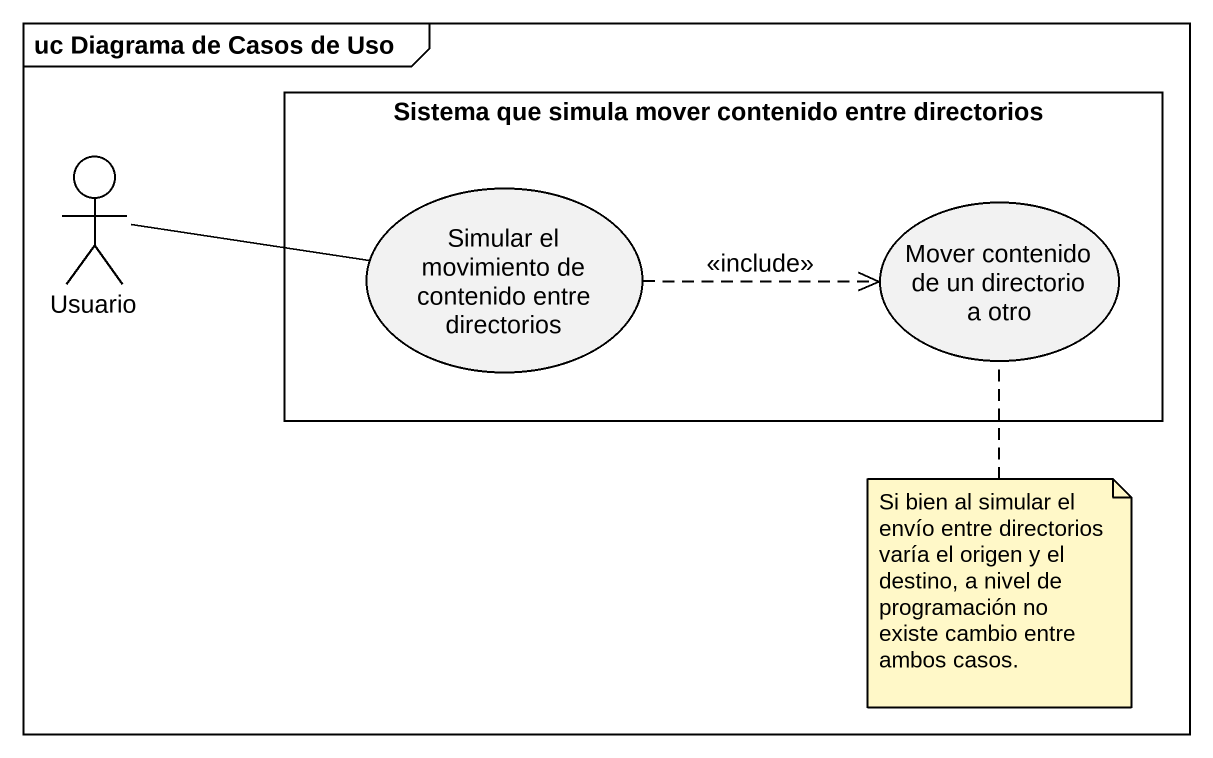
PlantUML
@startuml
mainframe uc Diagrama de Casos de Uso
rectangle "Sistema que simula mover contenido entre directorios" as Sistema_que_simula_mover {
  usecase "Simular el movimiento de contenido entre directorios" as Simular_el_movimiento_de
  usecase "Mover contenido de un directorio a otro" as Mover_contenido_de_un
}
actor Usuario
Usuario -right- Simular_el_movimiento_de
Simular_el_movimiento_de .right.> Mover_contenido_de_un : <<include>>
note bottom of Mover_contenido_de_un : Si bien al simular el envío entre directorios varía el origen y el destino, a nivel de programación no existe cambio entre ambos casos.
@enduml
